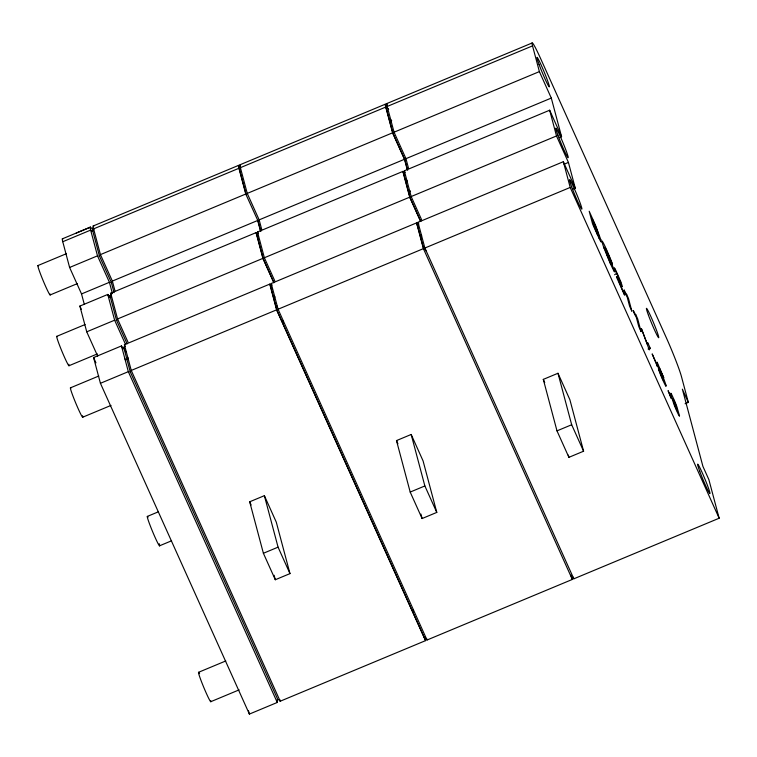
<?xml version="1.0" encoding="UTF-8"?>
<svg xmlns="http://www.w3.org/2000/svg" width="757" height="757" viewBox="0 0 757 757"><rect width="100%" height="100%" fill="white"/><g stroke="black" fill="none" stroke-linecap="round" stroke-linejoin="round"><path stroke-width="1.14" d="M616.614 273.409L614.599 274.744M677.174 410.663L676.919 409.319A73.022 4.514 67.4 0 0 676.54 407.862L676.474 407.588A83.828 5.176 67.4 0 0 676.256 406.783L675.499 404.257A11.989 0.738 67.4 0 0 675.282 403.613L672.973 398.56A10.891 0.672 67.4 0 0 672.982 398.74L673.228 399.876A73.249 4.523 67.4 0 0 673.607 401.333L673.683 401.617A83.743 5.176 67.4 0 0 673.9 402.412L674.648 404.938A12.595 0.776 67.4 0 0 674.809 405.421L677.108 410.739M647.472 344.482L641.368 328.519L649.288 349.914L650.187 348.116L647.765 342.732L647.49 344.057M238.502 165.405L93.168 225.993M385.304 104.201L239.969 164.789M532.105 42.988L386.77 103.586M62.339 238.852L90.225 227.223M76.287 233.033L90.414 227.147M84.245 304.153L81.529 293.934L69.606 267.467L62.765 241.729L90.651 230.1A1.59 1.448 -14.9 0 0 92.714 230.809L99.394 255.904L111.307 282.37L114.052 292.666M239.997 166.928A31.87 1.968 67.4 0 0 238.928 168.281L93.594 228.869A1.59 1.448 -14.9 0 1 92.714 230.809A30.261 1.864 67.4 0 1 92.789 228.226M386.799 105.725A31.87 1.968 67.4 0 0 385.729 107.078L240.395 167.666A1.59 1.448 -14.9 0 1 239.524 169.606L246.195 194.7M685.076 403.755L688.331 402.393L681.48 376.655A31.87 1.968 67.4 0 0 666.141 337.319L541.018 59.462A31.87 1.968 67.4 0 0 532.531 45.874L387.196 106.463A1.59 1.448 -14.9 0 1 386.325 108.402L393.006 133.497L404.919 159.954L407.654 170.259M37.878 265.575L66.247 253.756M69.606 267.467L97.502 255.838L90.651 230.1A31.841 1.968 67.4 0 1 91.36 228.198M114.922 290.726L112.358 281.074L100.435 254.617L245.77 194.019L238.928 168.281M261.723 229.522L259.159 219.871L247.246 193.413L392.58 132.816L385.729 107.078M408.534 168.319L405.96 158.667L394.047 132.201L539.381 71.612L532.531 45.874M50.132 294.956L77.403 283.591M81.529 293.934L109.415 282.304L97.502 255.838M112.358 281.074L257.692 220.486L260.408 230.705M259.159 219.871L404.493 159.282L392.58 132.816M405.96 158.667L551.295 98.069L539.381 71.612M97.691 356.159L86.733 331.821L79.882 306.074L107.778 294.445A3.142 2.933 -32 0 0 108.005 294.908M257.957 236.865L256.046 232.636L110.711 293.224L117.562 318.962L127.99 342.117M404.758 175.662L402.847 171.423L257.512 232.02L264.363 257.758L274.791 280.913M559.404 137.585L561.571 136.686L549.658 110.219L404.314 170.817L411.165 196.555L421.592 219.71M56.718 336.363L85.077 324.535M86.733 331.821L114.629 320.192L107.778 294.445L109.207 297.624M117.562 318.962L262.897 258.374L256.046 232.636M264.363 257.758L409.698 197.17L402.847 171.423M411.165 196.555L556.499 135.957L549.658 110.219M68.963 365.745L97.331 353.916M276.665 700.187L277.27 702.458L249.384 714.088L100.426 383.297L93.584 357.559L121.47 345.93A3.142 2.933 -32 0 0 121.707 346.394M272.132 289.401L269.747 284.112L124.413 344.709L131.254 370.447L280.204 701.228L425.548 640.64L424.639 637.233M418.451 227.138L416.549 222.908L271.214 283.497L278.065 309.244L427.014 640.025L572.349 579.436L571.743 577.165M573.096 189.07L575.263 188.162L563.35 161.705L418.015 222.293L424.866 248.031L573.815 578.821L719.15 518.223L708.874 479.616L702.922 466.388L682.369 389.164L688.331 402.393M564.079 164.231L568.422 162.424L556.499 135.957M70.41 387.849L98.779 376.021M100.426 383.297L128.321 371.668L121.47 345.93L122.899 349.1M131.254 370.447L276.598 309.85L269.747 284.112M278.065 309.244L423.4 248.646L416.549 222.908M424.866 248.031L570.201 187.443L563.35 161.705M82.664 417.221L111.024 405.402M147.284 516.435L158.251 511.864M249.687 501.796L264.373 495.674L276.286 522.141L289.978 573.617L275.302 579.739L263.389 553.272L249.687 501.796L251.116 504.976M396.488 440.593L411.174 434.471L423.087 460.937L436.789 512.413L422.103 518.536L410.19 492.069L396.488 440.593L397.917 443.763M543.299 379.389L557.975 373.267L569.889 399.724L583.59 451.21L568.904 457.332L556.991 430.865L543.299 379.389L544.728 382.559M159.528 545.816L171.584 540.791M648.096 348.996L650.187 348.116M263.389 553.272L278.065 547.16L264.373 495.674M410.19 492.069L424.866 485.956L411.174 434.471M556.991 430.865L571.677 424.743L557.975 373.267M198.504 672.32L225.785 660.946M210.758 701.701L239.117 689.873M616.662 273.324L619.955 281.377L616.813 276.674A14.109 0.871 67.4 0 0 616.671 276.532A14.894 0.918 67.4 0 0 616.577 277.27L624.601 295.098L619.368 282.531M665.715 385.89L665.375 385.351A9.481 0.587 67.4 0 1 664.409 383.496L663.312 381.159A14.78 0.908 67.4 0 1 662.659 379.702L661.514 377.071A9.425 0.587 67.4 0 1 658.675 369.795C657.085 363.578 663.416 382.512 663.558 380.005A13.768 0.852 67.4 0 0 663.444 379.56L657.738 366.265L657.133 362.177L663.785 377.875L659.461 368.271L659.65 369.577A9.841 0.606 67.4 0 1 661.012 372.444A10.579 0.653 67.4 0 1 661.495 373.513L661.684 373.949A9.093 0.558 67.4 0 1 663.492 378.282L663.671 378.718A10.721 0.662 67.4 0 1 664.021 379.607A9.832 0.606 67.4 0 1 665.289 383.08L665.763 384.556A14.497 0.899 67.4 0 1 665.905 385.058M621.071 285.238L620.589 284.433M620.314 283.97L619.898 283.279A29.409 1.817 67.4 0 0 619.756 283.052L619.718 282.995A10.428 0.643 67.4 0 0 619.396 282.55M599.061 238.275L599.156 238.464A11.563 0.71 67.4 0 0 600.585 241.237A14.26 0.88 67.4 0 0 601.209 241.682M626.607 294.293L628.461 298.4L631.887 311.269L629.606 306.207L627.146 296.952A21.224 1.315 67.4 0 1 624.695 292.268L624.109 290.054M635.804 314.713L637.659 318.82L641.075 331.689L638.794 326.617L636.334 317.372A21.224 1.315 67.4 0 1 633.883 312.688L633.297 310.474A18.376 1.135 67.4 0 0 634.896 313.512A11.497 0.71 67.4 0 0 635.833 314.78M597.103 234.036L592.608 224.034L589.201 211.25L593.573 220.949A35.958 2.224 67.4 0 1 594.888 223.902L595.674 225.69A9.595 0.596 67.4 0 1 595.891 226.201L600.869 239.818M570.201 187.443L719.15 518.223M571.677 424.743L583.59 451.21M405.061 172.473L404.314 170.817A3.142 2.933 -32 0 1 404.465 171.319M404.323 174.962L403.613 173.391L410.124 197.842L420.741 221.413M406.443 179.674L407.152 181.245M409.698 197.17L420.665 221.508M418.763 223.949L418.015 222.293A3.142 2.933 -32 0 1 418.157 222.795M418.025 226.447L417.315 224.876L423.825 249.327A1.703 0.596 -21.3 0 0 424.185 249.157M423.4 248.646L572.349 579.436M424.866 485.956L436.789 512.413M245.77 194.019L258.118 221.167L260.853 231.462M258.26 233.676L257.512 232.02A3.142 2.933 -32 0 1 257.654 232.522M257.522 236.165L256.812 234.594L263.322 259.055L273.93 282.616M262.897 258.374L273.854 282.721M271.962 285.152L271.214 283.497A3.142 2.933 -32 0 1 271.356 283.998M270.874 285.881A1.703 1.59 -32 0 1 270.561 286.146L271.224 287.651M276.598 309.85L425.548 640.64M278.065 547.16L289.978 573.617M111.459 294.88L110.711 293.224A3.142 2.933 -32 0 1 110.853 293.725M110.371 295.608A1.703 1.59 -32 0 1 110.058 295.873L110.721 297.378M127.129 343.82L116.521 320.258L110.011 295.807M114.629 320.192L125.586 344.539M125.151 346.356L124.413 344.709A3.142 2.933 -32 0 1 124.555 345.201M124.413 348.854L123.713 347.283L130.213 371.734L277.97 699.875M125.123 350.425L125.832 351.996M128.321 371.668L277.27 702.458A3.142 2.933 -32 0 1 277.128 701.957M79.882 306.074L81.311 309.253M93.584 357.559L95.959 362.849M616.7 273.864L614.306 267.836L614.892 268.612A10.626 0.653 67.4 0 1 616.103 271.015L616.974 272.899A17.108 1.06 67.4 0 1 617.589 274.261L619.396 278.444A8.63 0.53 67.4 0 1 620.437 280.989L620.882 282.162M603.963 248.022L609.631 261.95A21.773 1.344 67.4 0 0 610.274 263.37M598.002 232.863L597.67 231.822A8.819 0.549 67.4 0 0 597.557 231.481L594.851 224.697A34.529 2.129 67.4 0 0 593.952 222.681L592.201 218.782L594.463 227.28L596.251 231.254A24.905 1.542 67.4 0 0 597.424 233.847L598.787 236.156A10.806 0.672 67.4 0 0 598.787 236.023M551.295 98.069L561.571 136.686M568.422 162.424L575.263 188.162M568.318 455.089L568.904 457.332M573.39 577.212L573.815 578.821A3.142 2.933 -32 0 0 573.579 578.357M570.958 575.131L571.582 577.468M404.493 159.282L407.209 169.502M394.047 132.201L387.196 106.463A31.832 1.968 67.4 0 1 387.593 104.116M420.911 514.06L422.103 518.536M426.579 638.416L427.014 640.025A3.142 2.933 -32 0 0 426.778 639.561M424.365 637.12L424.781 638.671L277.015 310.531L270.514 286.08M247.246 193.413L240.395 167.666A31.832 1.968 67.4 0 1 240.565 165.054M274.11 575.263L275.302 579.739M279.778 699.619L280.204 701.228A3.142 2.933 -32 0 0 279.976 700.764M248.476 710.681L249.384 714.088M109.415 282.304L112.443 293.659M100.435 254.617L93.594 228.869A31.832 1.968 67.4 0 1 93.764 226.258M263.682 258.885A1.703 0.596 -21.3 0 1 263.351 259.074M257.172 234.405A1.703 1.59 -32 0 1 256.86 234.67M258.478 220.997A1.703 0.596 -21.3 0 1 258.146 221.186M246.564 194.53A1.703 0.596 -21.3 0 1 246.233 194.719M239.524 169.615A30.261 1.864 67.4 0 1 239.59 167.023M277.384 310.361A1.703 0.596 -21.3 0 1 277.053 310.55M424.762 638.586A1.703 1.59 -32 0 1 425.169 638.548M274.64 296.365A1.59 1.448 -14.9 0 1 273.769 298.305M425.907 250.822A15.935 0.984 67.4 0 1 425.368 249.403M409.66 192.306A15.935 0.984 67.4 0 1 409.253 190.915M410.124 190.811A15.935 0.984 67.4 0 1 410.521 191.521M390.83 121.517A15.935 0.984 67.4 0 1 390.423 120.126M391.293 120.022A15.935 0.984 67.4 0 1 391.681 120.732M124.072 347.094A1.703 1.59 -32 0 1 123.751 347.349A1.703 1.59 -32 0 1 123.315 347.406M116.881 320.088A1.703 0.596 -21.3 0 1 116.55 320.277A1.703 0.596 -21.3 0 1 116.133 320.4M110.02 295.883A1.703 1.59 -32 0 1 109.623 295.921M111.676 282.2A1.703 0.596 -21.3 0 1 111.345 282.389M111.307 282.399A1.703 0.596 -21.3 0 1 110.929 282.512M99.763 255.734A1.703 0.596 -21.3 0 1 99.432 255.923M99.394 255.942A1.703 0.596 -21.3 0 1 99.016 256.046M130.583 371.564A1.703 0.596 -21.3 0 1 130.251 371.753A1.703 0.596 -21.3 0 1 129.835 371.876M278.358 699.761A1.703 1.59 -32 0 0 277.961 699.79A1.703 1.59 -32 0 0 277.611 700.074M127.838 357.578A1.59 1.448 -14.9 0 1 126.958 359.509A1.59 1.448 -14.9 0 1 124.896 358.799M283.279 322.047A15.935 0.984 67.4 0 1 282.702 320.75M277.194 306.897A15.935 0.984 67.4 0 1 276.854 305.875M413.492 611.136A15.935 0.984 67.4 0 1 412.972 610.038M68.84 364.268A15.935 0.984 67.4 0 1 62.509 352.677A15.935 0.984 67.4 0 1 57.182 336.704M82.541 415.744A15.935 0.984 67.4 0 1 76.202 404.153A15.935 0.984 67.4 0 1 70.874 388.19M50.132 294.009A15.935 0.984 67.4 0 1 43.395 281.235A15.935 0.984 67.4 0 1 38.342 265.925M210.768 700.745A15.935 0.984 67.4 0 1 203.387 686.448A15.935 0.984 67.4 0 1 199.593 673.654M159.235 543.706A15.935 0.984 67.4 0 1 153.028 532.644A15.935 0.984 67.4 0 1 148.031 517.201M62.765 241.729A31.87 1.968 67.4 0 1 62.831 238.994M417.675 224.678A1.703 1.59 -32 0 1 417.362 224.943M410.493 197.681A1.703 0.596 -21.3 0 1 410.152 197.861M403.973 173.202A1.703 1.59 -32 0 1 403.661 173.467M405.279 159.793A1.703 0.596 -21.3 0 1 404.948 159.982M393.366 133.327A1.703 0.596 -21.3 0 1 393.034 133.516M386.325 108.412A30.261 1.864 67.4 0 1 386.543 105.98M388.294 108.743A30.261 1.864 67.4 0 1 388.653 109.415M571.563 577.383A1.703 1.59 -32 0 1 571.97 577.345M421.441 235.162A1.59 1.448 -14.9 0 1 420.57 237.102M599.071 238.313A21.376 1.325 67.4 0 1 597.103 234.008M600.84 239.761A21.366 1.315 67.4 0 1 601.257 241.795M597.954 232.768A26.59 1.646 67.4 0 1 598.796 236.042M602.175 241.199A14.279 0.88 67.4 0 1 603.821 243.868A12.935 0.795 67.4 0 1 604.805 245.883L606.262 249.044A26.192 1.618 67.4 0 1 607.01 250.709L610.17 258.128A10.882 0.672 67.4 0 1 612.044 263.058L612.498 264.401L607.152 251.911A12.036 0.748 67.4 0 0 606.65 250.804L605.837 249.091A7.958 0.492 67.4 0 0 604.834 247.217L604.701 248.116A23.372 1.448 67.4 0 0 604.928 248.949L606.906 254.636A7.911 0.492 67.4 0 0 608.41 258.288L608.95 259.519A10.816 0.672 67.4 0 0 610.634 263.152A13.777 0.852 67.4 0 0 611.798 265.414L608.07 255.592C608.268 253.983 616.567 276.068 614.069 271.224A21.527 1.334 67.4 0 1 612.782 268.697A20.799 1.287 67.4 0 1 610.274 263.37M604.02 248.135A19.351 1.192 67.4 0 1 602.203 241.256M621.062 285.219A35.541 2.195 67.4 0 0 621.715 286.278L622.282 286.761L621.942 285.152A8.109 0.502 67.4 0 0 620.891 282.162M624.128 290.111A18.376 1.135 67.4 0 0 625.698 293.101A11.497 0.71 67.4 0 0 626.635 294.359M665.905 385.067A11.838 0.729 67.4 0 1 665.725 385.919M679.521 415.877L679.275 415.981A9.093 0.558 67.4 0 1 679.01 415.612A8.213 0.511 67.4 0 1 678.13 413.965L677.231 412.073A12.434 0.766 67.4 0 1 676.597 410.663L675.755 408.723A8.857 0.549 67.4 0 1 674.355 405.345L671.421 396.838A52.261 3.227 67.4 0 1 671.052 395.476L670.872 393.205A9.103 0.558 67.4 0 1 671.137 393.574A8.213 0.511 67.4 0 1 672.017 395.23L674.78 401.361A8.28 0.511 67.4 0 1 676.067 404.541L676.238 404.986A9.69 0.596 67.4 0 1 676.796 406.462L679.521 415.877M656.726 364.032L652.165 353.907L657.379 366.492L656.726 364.032M670.361 395.703L668.081 390.64L671.014 398.173L670.361 395.703M571.62 186.752A15.935 0.984 67.4 0 0 581.792 209.131A15.935 0.984 67.4 0 0 573.73 187.376A15.935 0.984 67.4 0 0 571.62 186.752M557.918 135.276A15.935 0.984 67.4 0 0 568.091 157.645A15.935 0.984 67.4 0 0 560.029 135.9A15.935 0.984 67.4 0 0 557.918 135.276M539.088 64.487A15.935 0.984 67.4 0 0 549.26 86.866A15.935 0.984 67.4 0 0 541.198 65.111A15.935 0.984 67.4 0 0 539.088 64.487M648.494 315.338A15.935 0.984 67.4 0 0 658.656 337.717A15.935 0.984 67.4 0 0 650.594 315.962A15.935 0.984 67.4 0 0 648.494 315.338M699.714 471.223A15.935 0.984 67.4 0 0 709.886 493.602A15.935 0.984 67.4 0 0 701.824 471.857A15.935 0.984 67.4 0 0 699.714 471.223"/></g></svg>
